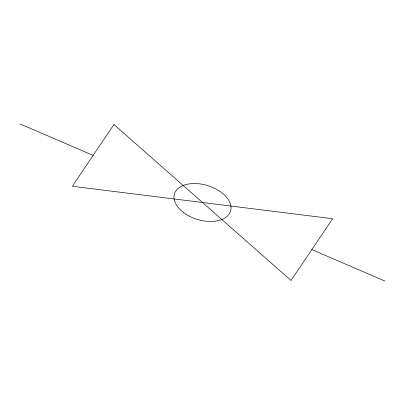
<?xml version="1.0" encoding="UTF-8"?>
<svg xmlns="http://www.w3.org/2000/svg" width="405" height="405" viewBox="0 0 405 405"><rect width="100%" height="100%" fill="white"/><g stroke="black" fill="none" stroke-linecap="round" stroke-linejoin="round"><path stroke-width="0.61" d="M20.25 124.001L93.15 155.398M311.85 249.601L384.75 280.999M113.947 124.522L72.353 186.28L332.647 218.72L291.053 280.478L113.947 124.522M183.759 212.686A29.373 17.678 17 0 0 230.536 211.258A29.373 17.678 17 0 0 193.205 183.556A29.373 17.678 17 0 0 183.759 212.686"/></g></svg>
